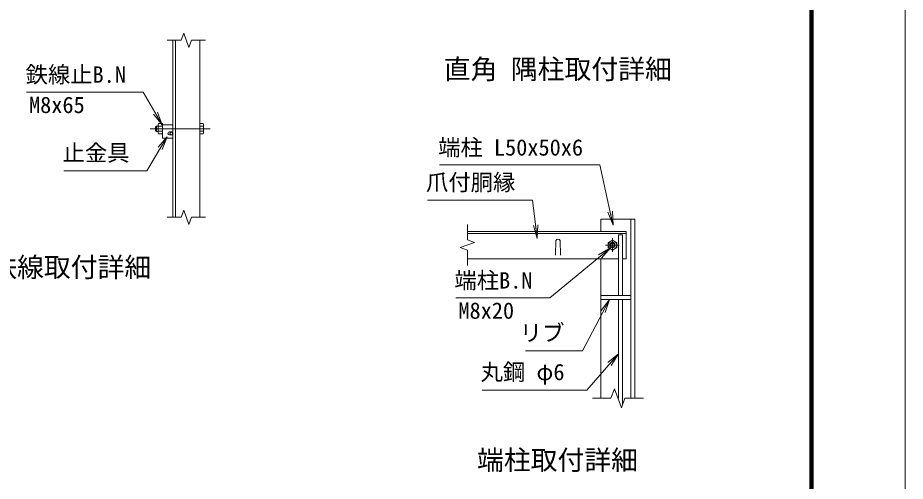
# Model space of a CAD drawing. Units: millimetres, scale not verified. Extents: x -4200 to 4200, y -2970 to 2970.
# Drawn here: x 1593 to 4200, y -1622 to -260 of the extents above; entities that cross this region are included whole.
import ezdxf
from ezdxf.enums import TextEntityAlignment as Align

# ---------------------------------------------------------------- set-up
doc = ezdxf.new("R2010")
doc.units = ezdxf.units.MM
doc.header["$LTSCALE"] = 20
doc.linetypes.add('USER1', pattern=[50.8, 31.75, -6.35, 6.35, -6.35])
for name, color, linetype, lineweight in [('0-0_D-STR1', 1, 'Continuous', 18), ('0-1_D-BMK', 2, 'USER1', 13), ('0-2_D-STR-DIM', 7, 'Continuous', 9), ('0-3_D-STR3', 3, 'Continuous', 13), ('0-7_0', 7, 'Continuous', 9), ('0-A_D-STR-TXT', 7, 'Continuous', 9), ('0-B_D-TTL', 7, 'Continuous', 9)]:
    doc.layers.add(name, color=color, linetype=linetype, lineweight=lineweight)
doc.layers.add('0-8_D-TTL-TXT', color=7, linetype='Continuous')
doc.styles.add('ＭＳ ゴシック', font='')
doc.styles.get('ＭＳ ゴシック').set_extended_font_data('MS Gothic')

# ---------------------------------------------------------------- blocks, each defined once
blk = doc.blocks.new('_Open')
at = {"layer": '0-7_0'}
blk.add_line((-20, 3.33), (0, 0), dxfattribs=at)
blk.add_lwpolyline([(-20, -3.33), (0, 0), (-20, 0)], dxfattribs=at)

msp = doc.modelspace()

# ---------------------------------------------------------------- linework, layer by layer
at = {"layer": '0-0_D-STR1'}
for p, q in [((2048.25, -846.38), (2048.25, -326.38)), ((2056.25, -846.38), (2056.25, -326.38)), ((2128.25, -846.38), (2128.25, -326.38)), ((3306, -852.2), (3406, -852.2)), ((3306, -888.2), (3306, -852.2)), ((3394, -852.2), (3394, -1378.2)), ((3406, -852.2), (3406, -1378.2)), ((3380, -888.2), (2914, -888.2)), ((3380, -894.2), (2914, -894.2)), ((3380, -968.2), (3380, -888.2)), ((3174, -914.45), (3172.5, -957.45)), ((3186, -914.45), (3187.5, -957.45)), ((3357.27, -968.2), (2914, -968.2)), ((3306, -1378.2), (3306, -968.2)), ((3380, -968.2), (3369.27, -968.2)), ((3306, -1076.2), (3394, -1076.2)), ((3306, -1088.2), (3394, -1088.2))]:
    msp.add_line(p, q, dxfattribs=at)
msp.add_arc((3180, -916.95), 6.5, 22.61986, 157.38014, dxfattribs=at)
at = {"layer": '0-1_D-BMK'}
for p, q in [((1982.25, -586.38), (2158.25, -586.38)), ((3340, -948.2), (3340, -908.2)), ((3360, -928.2), (3320, -928.2))]:
    msp.add_line(p, q, dxfattribs=at)
at = {"layer": '0-2_D-STR-DIM'}
for p, q in [((2031.75, -326.38), (2072.85, -326.38)), ((2103.64, -326.38), (2144.75, -326.38)), ((2031.75, -846.38), (2072.85, -846.38)), ((2103.64, -846.38), (2144.75, -846.38)), ((2914, -867.94), (2914, -912.54)), ((2935.14, -920.24), (2892.86, -935.63)), ((2892.86, -935.63), (2914, -943.33)), ((2914, -912.54), (2935.14, -920.24)), ((2914, -943.33), (2914, -987.94)), ((3345.74, -1350.01), (3335.48, -1378.2)), ((3366.26, -1406.39), (3345.74, -1350.01)), ((3335.48, -1378.2), (3281, -1378.2)), ((3376.52, -1378.2), (3366.26, -1406.39)), ((3431, -1378.2), (3376.52, -1378.2))]:
    msp.add_line(p, q, dxfattribs=at)
for points in [[(2103.64, -326.38), (2095.94, -347.52), (2080.55, -305.23), (2072.85, -326.38)], [(2103.64, -846.38), (2095.94, -867.52), (2080.55, -825.23), (2072.85, -846.38)]]:
    msp.add_lwpolyline(points, dxfattribs=at)
at = {"layer": '0-3_D-STR3'}
for p, q in [((2006.7, -571.37), (2005.25, -573.88)), ((2018.25, -571.37), (2006.7, -571.37)), ((2018.25, -601.39), (2018.25, -571.37)), ((2128.25, -571.37), (2137.45, -571.37)), ((2128.25, -571.37), (2128.25, -601.39)), ((2138.85, -573.78), (2137.45, -571.37)), ((2000.65, -578.38), (1998.25, -580.78)), ((1998.25, -580.78), (1998.25, -591.98)), ((2000.65, -594.38), (1998.25, -591.98)), ((2000.65, -578.38), (2000.65, -594.38)), ((2005.25, -578.38), (2000.65, -578.38)), ((2005.25, -594.38), (2000.65, -594.38)), ((2005.25, -598.88), (2005.25, -573.88)), ((2006.7, -601.39), (2005.25, -598.88)), ((2018.25, -578.87), (2006.7, -578.87)), ((2018.25, -593.88), (2006.7, -593.88)), ((2018.25, -574.38), (2048.25, -574.38)), ((2018.25, -574.38), (2018.25, -614.38)), ((2038.75, -595.38), (2048.25, -595.38)), ((2128.25, -578.87), (2137.45, -578.87)), ((2128.25, -593.88), (2137.45, -593.88)), ((2138.85, -598.98), (2137.45, -601.39)), ((2138.85, -573.78), (2138.85, -598.98)), ((2018.25, -601.39), (2006.7, -601.39)), ((2018.25, -614.38), (2048.25, -614.38)), ((2038.75, -604.38), (2048.25, -604.38)), ((2048.25, -604.38), (2048.25, -614.38)), ((2128.25, -601.39), (2137.45, -601.39)), ((3369.27, -898.2), (3369.27, -1076.2)), ((3340, -913.19), (3327, -920.69)), ((3327, -920.69), (3327, -935.7)), ((3327, -935.7), (3340, -943.21)), ((3353, -920.69), (3340, -913.19)), ((3340, -943.21), (3353, -935.7)), ((3353, -935.7), (3353, -920.69)), ((3357.27, -1088.2), (3357.27, -1378.2)), ((3369.27, -1088.2), (3369.27, -1398.13))]:
    msp.add_line(p, q, dxfattribs=at)
msp.add_lwpolyline([(3369.27, -898.2), (3357.27, -898.2), (3357.27, -1076.2)], dxfattribs=at)
for centre, radius in [((2044.25, -600.38), 4), ((3340, -928.2), 12.5), ((3340, -928.2), 8), ((3340, -928.2), 5.6)]:
    msp.add_circle(centre, radius, dxfattribs=at)
for centre, radius, start, end in [((2012.18, -575.12), 6.64, 145.61586, 214.38414), ((2131.97, -575.12), 6.64, 325.61585, 34.38415), ((2030.37, -586.38), 24.84, 162.4121, 197.5879), ((2012.18, -597.64), 6.64, 145.61584, 214.38415), ((2038.75, -599.88), 4.5, 90, 270), ((2131.97, -597.64), 6.64, 325.61585, 34.38415), ((2113.78, -586.38), 24.84, 342.4121, 17.5879)]:
    msp.add_arc(centre, radius, start, end, dxfattribs=at)
at = {"layer": '0-A_D-STR-TXT'}
for points in [[(1618.4, -478.45), (1961.2, -478.45), (2016.82, -573.35)], [(1728.1, -709.69), (1971.92, -709.69), (2030.8, -611.49)], [(2831.79, -692.25), (3302.76, -692.25), (3341.32, -867.39)], [(2796.47, -795.98), (3105.51, -795.98), (3118.95, -907.03)], [(2879.6, -1082.88), (3155.91, -1082.88), (3332.8, -937.64)], [(3084.15, -1238.87), (3251.82, -1238.87), (3330.8, -1089.96)], [(2957.12, -1354.39), (3265.15, -1354.39), (3355.96, -1249.14)]]:
    msp.add_lwpolyline(points, dxfattribs=at)
at = {"layer": '0-B_D-TTL', "color": 2, "lineweight": 18}
msp.add_lwpolyline([(-4200, 2970), (4200, 2970), (4200, -2970), (-4200, -2970)], close=True, dxfattribs=at)
at = {"layer": '0-B_D-TTL'}
for points in [[(-3930, 2750), (3930, 2750), (3930, -2750), (-3930, -2750)], [(-3927.5, 2747.5), (3927.5, 2747.5), (3927.5, -2747.5), (-3927.5, -2747.5)], [(-3925, 2745), (3925, 2745), (3925, -2745), (-3925, -2745)], [(-3922.5, 2742.5), (3922.5, 2742.5), (3922.5, -2742.5), (-3922.5, -2742.5)], [(-3920, 2740), (3920, 2740), (3920, -2740), (-3920, -2740)]]:
    msp.add_lwpolyline(points, close=True, dxfattribs=at)

# ---------------------------------------------------------------- block references
at = {"layer": '0-A_D-STR-TXT', "xscale": 2, "yscale": 2}
for p, rotation in [((2017.83, -575.07), 300.37182), ((2031.82, -609.78), 59.05204), ((3341.75, -869.35), 282.41679), ((3119.19, -909.02), 276.90146), ((3334.34, -936.37), 39.38905), ((3331.73, -1088.2), 62.05959), ((3357.27, -1247.62), 49.21067)]:
    msp.add_blockref('_Open', p, dxfattribs=dict(at, rotation=rotation))

# ---------------------------------------------------------------- texts
at = {"layer": '0-8_D-TTL-TXT', "style": 'ＭＳ ゴシック'}
for s, p in [('直角 隅柱取付詳細', (2844.65, -457.53)), ('中間鉄線取付詳細', (1354.71, -1039.29)), ('端柱取付詳細', (2942.11, -1605.78))]:
    msp.add_text(s, height=57.77, dxfattribs=at).set_placement(p, align=Align.BOTTOM_LEFT)
at = {"layer": '0-A_D-STR-TXT', "style": 'ＭＳ ゴシック'}
for s, p in [('鉄線止B.N', (1616.11, -465.61)), ('M8x65', (1626.3, -554.65)), ('端柱 L50x50x6', (2827.98, -679.66)), ('止金具', (1724.8, -695.45)), ('爪付胴縁', (2792.41, -782)), ('端柱B.N', (2875.79, -1070.29)), ('M8x20', (2887.51, -1159.09)), ('リブ', (3067.9, -1224.5)), ('丸鋼 φ6', (2952.8, -1339.52))]:
    msp.add_text(s, height=48.09, dxfattribs=at).set_placement(p, align=Align.BOTTOM_LEFT)

doc.saveas('drawing.dxf')
